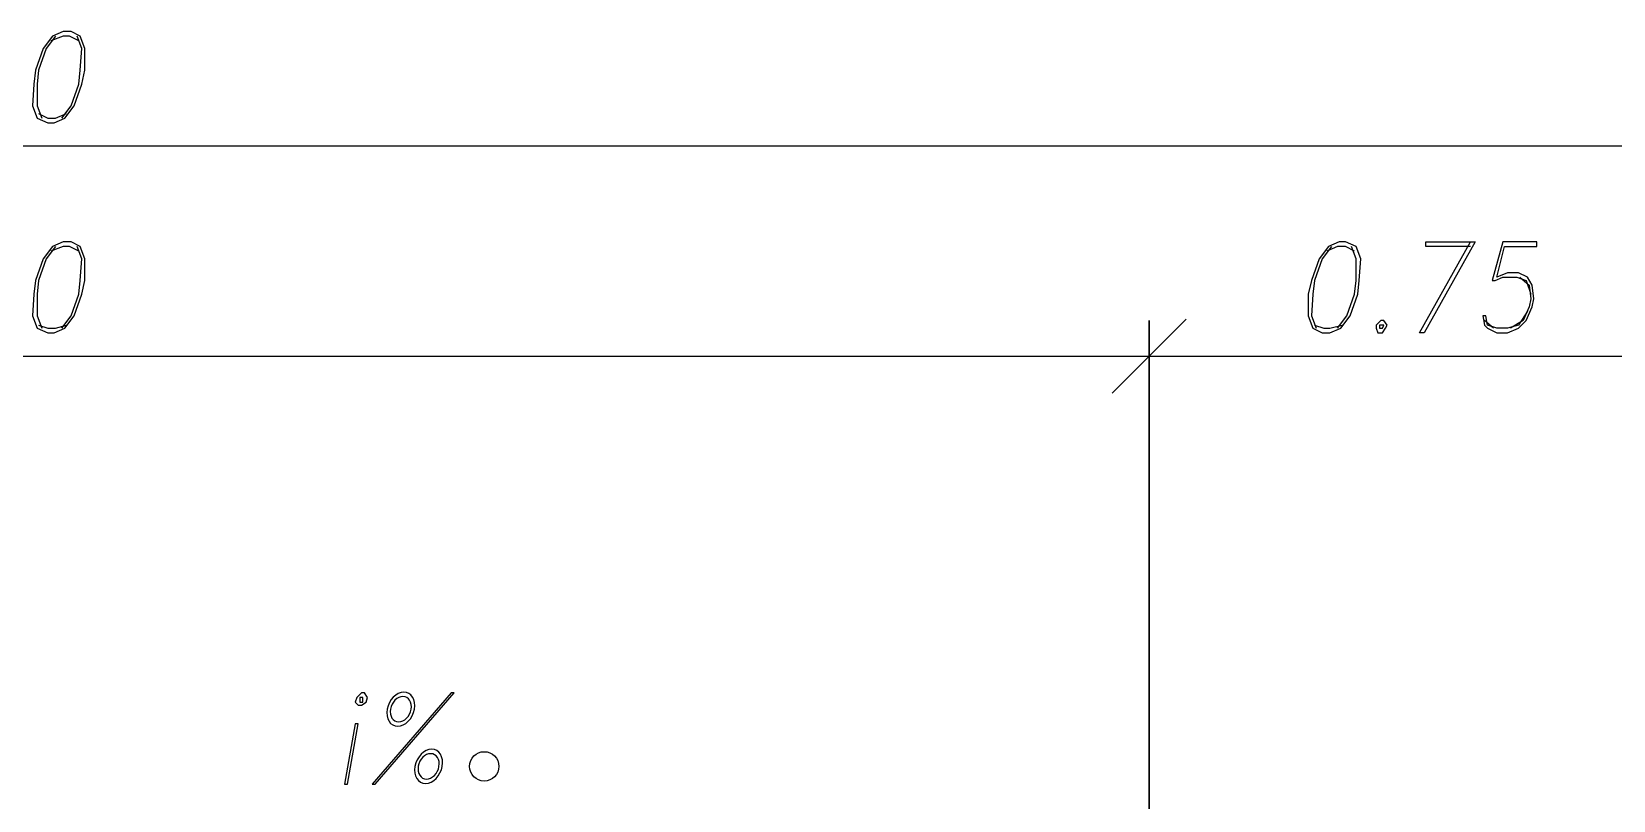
# Model space of a CAD drawing. Header units: millimetres. Extents: x 4241 to 6572, y 870 to 1291.
# Drawn here: x 5180.34 to 5223.69, y 942.86 to 963.92 of the extents above; entities that cross this region are included whole.
import ezdxf

# ---------------------------------------------------------------- set-up
doc = ezdxf.new("R2010")
doc.units = ezdxf.units.MM
doc.layers.add('PDF _0', color=7, linetype='Continuous')

msp = doc.modelspace()

# ---------------------------------------------------------------- linework, layer by layer
at = {"layer": 'PDF _0', "color": 5, "lineweight": 25}
for points in [[(5181.2069, 963.9213), (5180.9106, 963.7943), (5180.6566, 963.4556), (5180.4449, 962.8629), (5180.4026, 962.4819), (5180.3602, 961.8892), (5180.4872, 961.5505), (5180.7836, 961.4235), (5180.9529, 961.4235), (5181.2493, 961.5505), (5181.5033, 961.8892), (5181.7149, 962.4819), (5181.7996, 962.8629), (5181.7996, 963.4556), (5181.6726, 963.7943), (5181.4186, 963.9213)], [(5181.2069, 958.1637), (5180.9106, 958.0367), (5180.6566, 957.698), (5180.4449, 957.1054), (5180.4026, 956.7243), (5180.3602, 956.1317), (5180.4872, 955.793), (5180.7836, 955.666), (5180.9529, 955.666), (5181.2493, 955.793), (5181.5033, 956.1317), (5181.7149, 956.7243), (5181.7996, 957.1054), (5181.7996, 957.698), (5181.6726, 958.0367), (5181.4186, 958.1637)], [(5216.1755, 958.1637), (5215.8791, 958.0367), (5215.6251, 957.698), (5215.4134, 957.1054), (5215.3288, 956.7243), (5215.3288, 956.1317), (5215.4558, 955.793), (5215.7098, 955.666), (5215.9215, 955.666), (5216.2178, 955.793), (5216.4718, 956.1317), (5216.6835, 956.7243), (5216.7258, 957.1054), (5216.7682, 957.698), (5216.6412, 958.0367), (5216.3448, 958.1637)], [(5211.9843, 956.047), (5209.9523, 954.0149)], [(5210.9683, 956.0047), (5210.9683, 938.9437)], [(5217.3185, 956.0047), (5217.1915, 955.8777), (5217.1915, 955.793), (5217.2338, 955.666), (5217.3608, 955.666), (5217.4455, 955.793), (5217.4878, 955.8777), (5217.4032, 956.0047)], [(5217.2762, 955.8777), (5217.2762, 955.793), (5217.3608, 955.793), (5217.4032, 955.8777)]]:
    msp.add_lwpolyline(points, close=True, dxfattribs=at)
for points in [[(5180.9953, 963.7943), (5180.7412, 963.4556), (5180.5296, 962.8629), (5180.4872, 962.4819), (5180.4872, 961.8892), (5180.6142, 961.5505)], [(5181.6303, 963.6673), (5181.3763, 963.7943), (5181.2069, 963.7943), (5180.8682, 963.6673)], [(5181.1646, 961.5505), (5181.4186, 961.8892), (5181.6303, 962.4819), (5181.6726, 962.8629), (5181.7149, 963.4556), (5181.5879, 963.7943)], [(5180.5296, 961.6775), (5180.7836, 961.5505), (5180.9953, 961.5505), (5181.2916, 961.6775)], [(5158.7271, 960.7885), (5316.3396, 960.7885)], [(5219.7739, 958.0367), (5218.5462, 958.0367), (5218.5462, 958.1637), (5219.9009, 958.1637), (5218.5039, 955.666), (5218.3769, 955.666), (5219.7739, 958.1637)], [(5221.3403, 956.2587), (5221.0863, 955.8777), (5220.79, 955.793), (5220.4936, 955.793), (5220.2396, 955.8777), (5220.1973, 956.1317), (5220.1126, 956.1317), (5220.1549, 955.8777), (5220.2396, 955.793), (5220.4936, 955.666), (5220.79, 955.666), (5221.0863, 955.793), (5221.298, 956.0047), (5221.4673, 956.3857), (5221.5097, 956.5973), (5221.4673, 956.9784), (5221.3403, 957.19), (5221.0863, 957.317), (5220.79, 957.317), (5220.4936, 957.19), (5220.7053, 958.0367), (5221.5943, 958.0367), (5221.5943, 958.1637), (5220.663, 958.1637), (5220.3666, 957.1054), (5220.4513, 957.1054), (5220.663, 957.19), (5221.044, 957.19), (5221.298, 957.1054), (5221.425, 956.7243)], [(5180.9953, 958.0367), (5180.7412, 957.698), (5180.5296, 957.1054), (5180.4872, 956.7243), (5180.4872, 956.1317), (5180.6142, 955.793)], [(5181.6303, 957.9097), (5181.3763, 958.0367), (5181.2069, 958.0367), (5180.8682, 957.9097)], [(5181.1646, 955.793), (5181.4186, 956.1317), (5181.6303, 956.7243), (5181.6726, 957.1054), (5181.7149, 957.698), (5181.5879, 958.0367)], [(5215.9638, 958.0367), (5215.7098, 957.698), (5215.4981, 957.1054), (5215.4558, 956.7243), (5215.4134, 956.1317), (5215.5404, 955.793)], [(5216.5988, 957.9097), (5216.3448, 958.0367), (5216.1331, 958.0367), (5215.8368, 957.9097)], [(5216.1331, 955.793), (5216.3871, 956.1317), (5216.5988, 956.7243), (5216.6412, 957.1054), (5216.6412, 957.698), (5216.5141, 958.0367)], [(5221.1286, 957.19), (5221.3827, 956.9784), (5221.425, 956.5973), (5221.3827, 956.3857), (5221.2133, 956.0047), (5220.8746, 955.793)], [(5220.4089, 955.793), (5220.1549, 956.0047)], [(5180.5296, 955.8777), (5180.7836, 955.793), (5180.9953, 955.793), (5181.2916, 955.8777)], [(5215.4981, 955.8777), (5215.7521, 955.793), (5215.9215, 955.793), (5216.2601, 955.8777)], [(5132.5219, 955.031), (5229.0876, 955.031)]]:
    msp.add_lwpolyline(points, dxfattribs=at)
at = {"layer": 'PDF _0', "lineweight": 25}
for points in [[(5189.3775, 945.802), (5189.2505, 945.675), (5189.2082, 945.548), (5189.2929, 945.4633), (5189.3775, 945.4633), (5189.5045, 945.548), (5189.5469, 945.675), (5189.4622, 945.802)], [(5189.3352, 945.675), (5189.3352, 945.548), (5189.4199, 945.548), (5189.4199, 945.675)], [(5189.6739, 943.3042), (5189.7586, 943.3042), (5191.9176, 945.802), (5191.833, 945.802)], [(5188.9965, 943.3042), (5189.2929, 944.9553), (5189.2082, 944.9553), (5188.9119, 943.3042)]]:
    msp.add_lwpolyline(points, close=True, dxfattribs=at)
msp.add_circle((5192.7432, 943.7911), 0.4022, dxfattribs=at)
for points in [[(5190.5404, 945.8264), (5190.334, 945.826), (5190.1294, 945.6158), (5190.0834, 945.3568)], [(5190.516, 945.7052), (5190.3591, 945.7068), (5190.2054, 945.5525), (5190.1728, 945.3604)], [(5190.7413, 945.3545), (5190.7739, 945.5465), (5190.673, 945.7036), (5190.516, 945.7052)], [(5190.8308, 945.3582), (5190.8768, 945.6172), (5190.7468, 945.8268), (5190.5404, 945.8264)], [(5190.0834, 945.3568), (5190.0374, 945.0978), (5190.1674, 944.8881), (5190.3738, 944.8885)], [(5190.1728, 945.3604), (5190.1403, 945.1684), (5190.2411, 945.0113), (5190.3981, 945.0097)], [(5190.3738, 944.8885), (5190.5802, 944.8889), (5190.7848, 945.0992), (5190.8308, 945.3582)], [(5190.3981, 945.0097), (5190.5551, 945.0081), (5190.7088, 945.1624), (5190.7413, 945.3545)], [(5191.3024, 944.26), (5191.096, 944.2596), (5190.8914, 944.0494), (5190.8454, 943.7904)], [(5191.5928, 943.7918), (5191.6388, 944.0508), (5191.5088, 944.2604), (5191.3024, 944.26)], [(5190.8454, 943.7904), (5190.7994, 943.5314), (5190.9294, 943.3217), (5191.1358, 943.3221)], [(5190.9349, 943.794), (5190.9023, 943.602), (5191.0032, 943.445), (5191.1601, 943.4433)], [(5191.2781, 944.1388), (5191.1211, 944.1405), (5190.9674, 943.9861), (5190.9349, 943.794)], [(5191.1358, 943.3221), (5191.3422, 943.3225), (5191.5468, 943.5328), (5191.5928, 943.7918)], [(5191.1601, 943.4433), (5191.3171, 943.4417), (5191.4708, 943.596), (5191.5033, 943.7881)], [(5191.5033, 943.7881), (5191.5359, 943.9801), (5191.4351, 944.1372), (5191.2781, 944.1388)]]:
    msp.add_open_spline(points, degree=3, dxfattribs=at)

doc.saveas('drawing.dxf')
